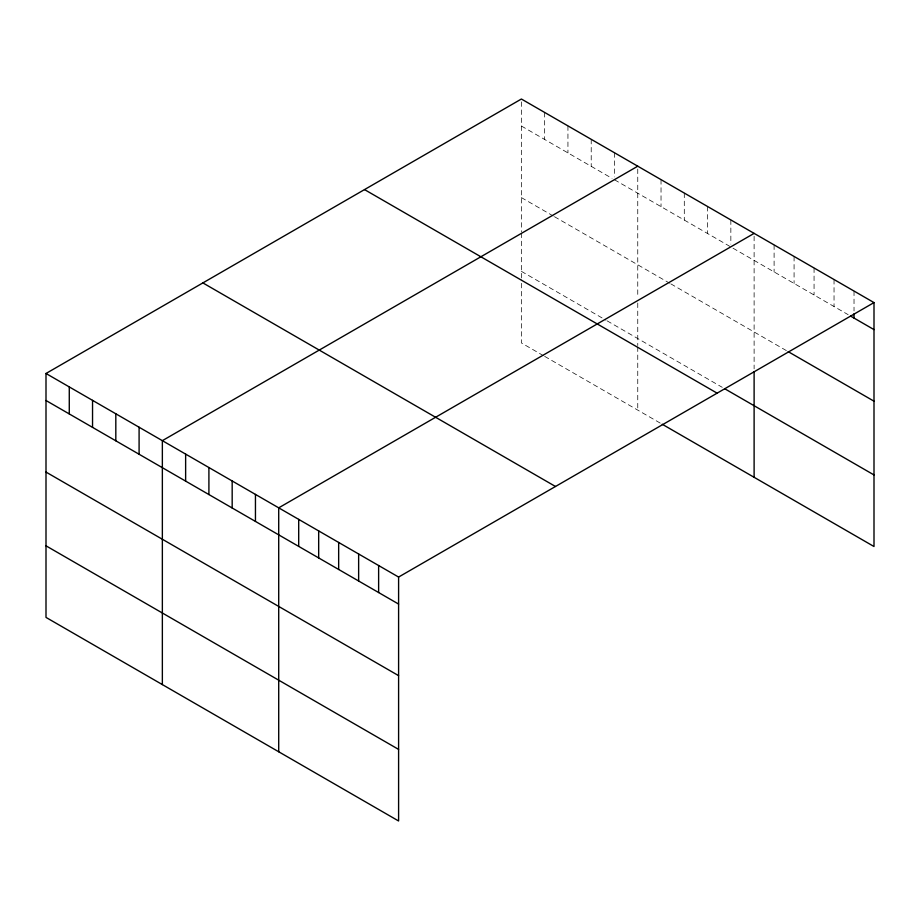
<?xml version="1.0" encoding="UTF-8"?>
<svg xmlns="http://www.w3.org/2000/svg" width="920" height="920" viewBox="0 0 920 920"><rect width="100%" height="100%" fill="white"/><g stroke="black" fill="none" stroke-linecap="round" stroke-linejoin="round"><path stroke-width="0.69" stroke-dasharray="4.6 3.45" d="M521.398 126.028L612.03 178.353M614.48 179.768L848.148 314.674M521.398 197.605L553.242 215.993M554.461 216.706L669.599 283.176M670.829 283.877L787.025 350.968M521.398 271.354L605.912 320.148M607.131 320.861L722.269 387.331M543.444 355.672L521.398 342.941L521.398 279.783M544.663 356.373L661.031 423.556M854.024 291.053L854.024 310.96M834.037 279.519L834.037 306.532M814.062 267.984L814.062 294.998M794.075 256.45L794.075 283.464M774.099 244.915L774.099 271.929M754.112 236.221L754.112 368.839M730.848 219.937L730.848 244.111M707.572 206.505L707.572 233.519M684.296 193.073L684.296 220.075M661.031 179.63L661.031 206.643M637.755 169.038L637.755 297.562M637.755 303.025L637.755 345.552M637.755 346.955L637.755 410.124M614.48 152.766L614.48 176.927M591.215 139.322L591.215 166.336M567.939 125.89L567.939 152.904M544.663 112.459L544.663 139.46M521.398 101.867L521.398 231.748M521.398 233.117L521.398 278.38"/><path stroke-width="1.38" d="M874 302.588L398.601 577.058L398.601 820.985L46 617.412L46 373.485L521.398 99.015L874 302.588L874 546.514L662.25 424.258M637.755 166.198L162.357 440.668L162.357 684.583M754.112 233.381L278.714 507.84L278.714 751.766M850.494 316.031L874 329.601M788.198 351.647L874 401.189M724.719 388.746L874 474.938M364.516 189.589L717.117 393.162M202.883 282.911L555.484 486.484M46 373.485L398.601 577.058M46 400.499L398.601 604.072M46 472.075L398.601 675.648M46 545.824L398.601 749.397M854.024 313.8L854.024 318.067M754.112 371.577L754.112 477.296M378.626 565.524L378.626 592.537M358.639 553.99L358.639 581.003M338.663 542.455L338.663 569.468M318.676 530.92L318.676 557.922M298.701 519.386L298.701 546.388M255.449 494.408L255.449 521.422M232.173 480.976L232.173 507.978M208.909 467.532L208.909 494.546M185.633 454.1L185.633 481.114M139.093 427.225L139.093 454.238M115.816 413.793L115.816 440.806M92.54 400.361L92.54 427.363M69.276 386.917L69.276 413.931"/></g></svg>
